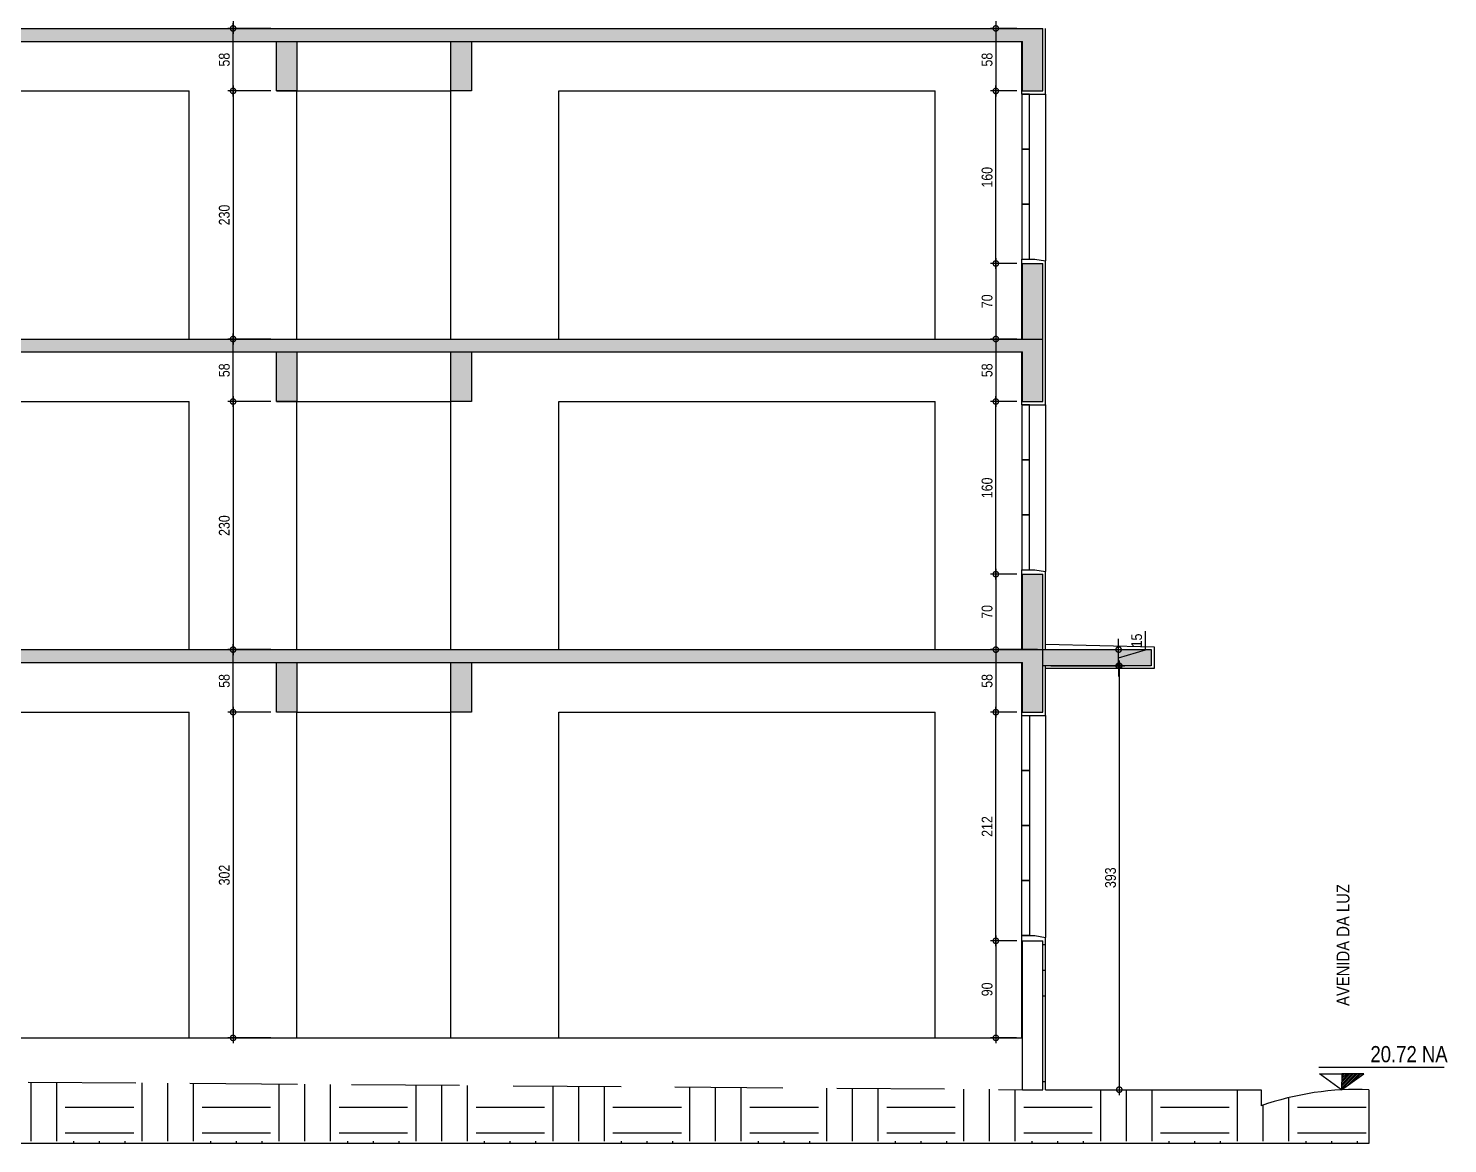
# Model space of a CAD drawing. Header units: metres. Extents: x -9138 to -7768, y 20 to 184.
# Drawn here: x -8901.77 to -8888.61, y 20.22 to 30.56 of the extents above; entities that cross this region are included whole.
import ezdxf
from ezdxf.enums import TextEntityAlignment as Align

# ---------------------------------------------------------------- set-up
doc = ezdxf.new("R2010")
doc.units = ezdxf.units.M
doc.linetypes.add('CTE ELEV$0$DASHEDX2', pattern=[1.5, 1, -0.5])
for name, color, linetype in [('ARQ-DIM EMBASAM', 2, 'Continuous'), ('CTE ELEV$0$ARQ-ALV ACAB', 4, 'Continuous'), ('CTE ELEV$0$ARQ-AUX', 7, 'Continuous'), ('CTE ELEV$0$ARQ-AUX1', 1, 'Continuous'), ('CTE ELEV$0$ARQ-AUX2', 2, 'Continuous'), ('CTE ELEV$0$ARQ-DIM', 2, 'Continuous'), ('CTE ELEV$0$ARQ-PRJ', 7, 'CTE ELEV$0$DASHEDX2'), ('CTE ELEV$0$ARQ-SIM', 1, 'Continuous'), ('CTE ELEV$0$ARQ-TXT', 2, 'Continuous'), ('CTE ELEV$0$ES-CORTE', 2, 'Continuous')]:
    doc.layers.add(name, color=color, linetype=linetype)
doc.styles.add('CTE ELEV$0$Adesa', font='ARIALN.TTF')
doc.dimstyles.new('CTE ELEV$0$ADESA 1-0050', dxfattribs={"dimtxt": 0.1, "dimasz": 0.1, "dimexe": 0.05, "dimexo": 0.05, "dimgap": 0.03, "dimtad": 1, "dimdec": 1, "dimlfac": 100, "dimzin": 12, "dimtxsty": 'CTE ELEV$0$Adesa', "dimblk": 'CTE ELEV$0$_DotSmall', "dimcen": 1, "dimdle": 0.05, "dimclrd": 1, "dimclre": 1, "dimclrt": 256, "dimazin": 3, "dimtm": 1e-09, "dimtfac": 1, "dimtdec": 1, "dimtmove": 1, "dimatfit": 0, "dimldrblk": 'CTE ELEV$0$_DotSmall', "dimfxl": 0.8, "dimtvp": 2, "dimtolj": 1, "dimtzin": 0, "dimarcsym": 0})

# ---------------------------------------------------------------- blocks, each defined once
blk = doc.blocks.new('CTE ELEV$0$PL NEOREX 18')
at = {"layer": 'CTE ELEV$0$ARQ-AUX1'}
blk.add_lwpolyline([(0, 0), (0.51, 0), (0.51, -0.07), (0, -0.07)], close=True, dxfattribs=at)
blk = doc.blocks.new('CTE ELEV$0$CT BB 3 PAV')
h = blk.add_hatch(color=8)
h.dxf.hatch_style = 1
h.paths.add_polyline_path([(21.412, 2.88), (0, 2.88), (0, 0), (0.212, 0), (0.212, 2.76), (21.222, 2.76), (21.222, 2.3), (21.412, 2.3)])
h.paths.add_polyline_path([(3.713, 2.76), (3.509, 2.76), (3.509, 2.3), (3.713, 2.3)], flags=17)
h.paths.add_polyline_path([(7.306, 2.76), (7.091, 2.76), (7.091, 2.3), (7.306, 2.3)], flags=17)
h.paths.add_polyline_path([(9.192, 2.76), (9.002, 2.76), (9.002, 2.3), (9.192, 2.3)], flags=17)
h.paths.add_polyline_path([(14.492, 2.76), (14.302, 2.76), (14.302, 2.3), (14.492, 2.3)], flags=17)
h.paths.add_polyline_path([(16.111, 2.76), (15.921, 2.76), (15.921, 2.3), (16.111, 2.3)], flags=17)
h.paths.add_polyline_path([(21.412, 0.7), (21.222, 0.7), (21.222, 0), (21.412, 0)], flags=17)
at = {"layer": 'CTE ELEV$0$ARQ-ALV ACAB'}
for p, q in [((21.437, 2.27), (21.437, 2.88, 0)), ((21.217, 2.27, 0), (21.217, 2.76, 0)), ((21.217, 2.27), (21.437, 2.27)), ((21.217, 0.74, 0), (21.337, 0.74, 0)), ((21.217, 0), (21.217, 0.74, 0)), ((21.437, 0, 0), (21.437, 0.725, 0))]:
    blk.add_line(p, q, dxfattribs=at)
at = {"layer": 'CTE ELEV$0$ARQ-ALV ACAB', "elevation": 0}
blk.add_lwpolyline([(21.337, 0.74), (21.437, 0.725)], dxfattribs=at)
at = {"layer": 'CTE ELEV$0$ARQ-AUX1'}
for p, q in [((13.492, 0, 0), (13.492, 2.3, 0)), ((14.492, 0, 0), (14.492, 2.3, 0)), ((15.921, 0, 0), (15.921, 2.3, 0)), ((16.921, 0, 0), (16.921, 2.3, 0)), ((20.412, 0, 0), (20.412, 2.3, 0))]:
    blk.add_line(p, q, dxfattribs=at)
at = {"layer": 'CTE ELEV$0$ARQ-AUX1', "elevation": 0}
for points in [[(10.005, 2.3), (13.492, 2.3)], [(14.302, 2.3), (15.921, 2.3)], [(16.921, 2.3), (20.412, 2.3)], [(21.437, 2.27), (21.437, 0.725)]]:
    blk.add_lwpolyline(points, dxfattribs=at)
at = {"layer": 'CTE ELEV$0$ES-CORTE'}
for p, q in [((0, 2.88, 0), (21.412, 2.88, 0)), ((21.412, 2.3, 0), (21.412, 2.88, 0)), ((0.212, 2.76, 0), (21.222, 2.76, 0)), ((21.222, 2.3), (21.222, 2.76, 0)), ((21.222, 2.3), (21.412, 2.3)), ((21.222, 0, 0), (21.222, 0.7, 0)), ((21.222, 0.7, 0), (21.412, 0.7, 0)), ((21.412, 0), (21.412, 0.7, 0)), ((0, 0), (21.412, 0))]:
    blk.add_line(p, q, dxfattribs=at)
at = {"layer": 'CTE ELEV$0$ES-CORTE', "elevation": 0}
for points in [[(14.492, 2.76), (14.492, 2.3), (14.302, 2.3), (14.302, 2.76)], [(16.111, 2.76), (16.111, 2.3), (15.921, 2.3), (15.921, 2.76)]]:
    blk.add_lwpolyline(points, dxfattribs=at)
at = {"xscale": -1, "rotation": 270}
for p in [(21.287, 1.76, 0), (21.287, 1.25, 0), (21.287, 0.74, 0)]:
    blk.add_blockref('CTE ELEV$0$PL NEOREX 18', p, dxfattribs=at)
blk = doc.blocks.new('CTE ELEV$0$CT BB  1 ANDAR')
h = blk.add_hatch(color=8)
h.dxf.hatch_style = 1
h.paths.add_polyline_path([(22.418, 3.6), (21.412, 3.6), (21.412, 3.45), (22.418, 3.45)])
h.paths.add_polyline_path([(0.212, 3.48), (21.222, 3.48), (21.222, 3.02), (21.412, 3.02), (21.412, 3.6), (0, 3.6), (0, -0.32), (0.212, -0.32)])
h.paths.add_polyline_path([(3.713, 3.48), (3.509, 3.48), (3.509, 3.02), (3.713, 3.02)], flags=17)
h.paths.add_polyline_path([(7.306, 3.48), (7.091, 3.48), (7.091, 3.02), (7.306, 3.02)], flags=17)
h.paths.add_polyline_path([(9.192, 3.48), (9.002, 3.48), (9.002, 3.02), (9.192, 3.02)], flags=17)
h.paths.add_polyline_path([(14.492, 3.48), (14.302, 3.48), (14.302, 3.02), (14.492, 3.02)], flags=17)
h.paths.add_polyline_path([(16.111, 3.48), (15.921, 3.48), (15.921, 3.02), (16.111, 3.02)], flags=17)
at = {"layer": 'CTE ELEV$0$ARQ-ALV ACAB'}
for p, q in [((21.217, 2.99, 0), (21.217, 3.48, 0)), ((21.437, 2.99), (21.437, 3.45, 0)), ((21.217, 2.99), (21.437, 2.99)), ((21.217, 0), (21.217, 0.95)), ((21.337, 0.95, 0), (21.437, 0.93, 0)), ((21.437, -0.48, 0), (21.437, 0.93, 0))]:
    blk.add_line(p, q, dxfattribs=at)
at = {"layer": 'CTE ELEV$0$ARQ-ALV ACAB', "elevation": 0}
blk.add_lwpolyline([(21.437, 3.65), (22.443, 3.625), (22.443, 3.425), (21.437, 3.425)], dxfattribs=at)
at = {"layer": 'CTE ELEV$0$ARQ-ALV ACAB'}
blk.add_lwpolyline([(21.217, 0.95), (21.337, 0.95)], dxfattribs=at)
at = {"layer": 'CTE ELEV$0$ARQ-AUX1'}
for p, q in [((13.492, 0), (13.492, 3.02, 0)), ((14.492, 0), (14.492, 3.02, 0)), ((15.921, 0, 0), (15.921, 3.02, 0)), ((16.921, 0, 0), (16.921, 3.02, 0)), ((20.412, 0), (20.412, 3.02, 0))]:
    blk.add_line(p, q, dxfattribs=at)
at = {"layer": 'CTE ELEV$0$ARQ-AUX1', "elevation": 0}
for points in [[(10.005, 3.02), (13.492, 3.02)], [(14.492, 3.02), (15.921, 3.02)], [(16.921, 3.02), (20.412, 3.02)], [(21.437, 2.99), (21.437, 0.93)]]:
    blk.add_lwpolyline(points, dxfattribs=at)
at = {"layer": 'CTE ELEV$0$ARQ-AUX2', "elevation": 0}
blk.add_lwpolyline([(21.398, 3.6), (22.418, 3.6), (22.418, 3.45), (21.412, 3.45)], dxfattribs=at)
at = {"layer": 'CTE ELEV$0$ES-CORTE'}
for p, q in [((0, 3.6, 0), (21.412, 3.6, 0)), ((21.412, 3.02), (21.412, 3.6, 0)), ((0.212, 3.48, 0), (21.222, 3.48, 0)), ((21.222, 3.02, 0), (21.222, 3.48, 0)), ((21.222, 3.02, 0), (21.412, 3.02, 0)), ((21.222, -0.48, 0), (21.222, 0.9, 0)), ((21.222, 0.9, 0), (21.412, 0.9, 0)), ((21.412, -0.48), (21.412, 0.9)), ((0.212, 0), (21.222, 0))]:
    blk.add_line(p, q, dxfattribs=at)
at = {"layer": 'CTE ELEV$0$ES-CORTE', "elevation": 0}
for points in [[(14.492, 3.48), (14.492, 3.02), (14.302, 3.02), (14.302, 3.48)], [(16.111, 3.48), (16.111, 3.02), (15.921, 3.02), (15.921, 3.48)], [(21.222, -0.48), (21.412, -0.48)]]:
    blk.add_lwpolyline(points, dxfattribs=at)
at = {"rotation": 90}
for p in [(21.217, 2.48), (21.217, 1.97), (21.217, 1.46), (21.217, 0.95)]:
    blk.add_blockref('CTE ELEV$0$PL NEOREX 18', p, dxfattribs=at)
blk = doc.blocks.new('*U284')
h = blk.add_hatch()
h.set_pattern_fill('ANSI31', color=1, scale=0.00375, style=0)
h.set_pattern_definition([(45, (18.99673, 94.672672), (-0.0084189901, 0.0084189901), [])])
h.paths.add_polyline_path([(0.206, 0.146), (0.001, 0.146), (0, 0)])
at = {"color": 1}
blk.add_line((-0.213, 0.21), (0.95, 0.21), dxfattribs=at)
for points in [[(-0.205, 0.146), (0.001, 0.146), (0, 0), (-0.205, 0.146)], [(0.207, 0.146), (0.001, 0.146), (0, 0), (0.207, 0.146)]]:
    blk.add_lwpolyline(points, close=True, dxfattribs=at)
at = {"color": 1, "style": 'CTE ELEV$0$Adesa'}
blk.add_attdef('PAVIMENTO_001', (-0.02, 0.506), '', height=0.15, dxfattribs=at)
at = {"color": 3, "style": 'CTE ELEV$0$Adesa'}
blk.add_attdef('NA', text='', height=0.15, dxfattribs=at).set_placement((0.267, 0.21), align=Align.BOTTOM_LEFT)
blk.add_attdef('NO', text='', height=0.15, dxfattribs=at).set_placement((0.267, 0.188), align=Align.TOP_LEFT)
blk = doc.blocks.new('CTE ELEV$0$_DotSmall')
at = {"color": 0, "linetype": 'ByBlock', "const_width": 0.5}
blk.add_lwpolyline([(-0.0625, 0, 1), (0.0625, 0, 1)], format="xyb", close=True, dxfattribs=at)
blk = doc.blocks.new('*D318')
at = {"layer": 'CTE ELEV$0$ES-CORTE', "color": 1, "lineweight": -2, "transparency": 16777216}
for p, q in [((-8899.873, 24.27), (-8899.873, 21.15)), ((-8899.522, 24.22), (-8899.923, 24.22)), ((-8899.522, 21.2), (-8899.923, 21.2))]:
    blk.add_line(p, q, dxfattribs=at)
at = {"layer": 'Defpoints', "color": 0, "transparency": 16777216}
for p in [(-8899.472, 24.22), (-8899.873, 21.2), (-8899.472, 21.2, 0)]:
    blk.add_point(p, dxfattribs=at)
at = {"layer": 'CTE ELEV$0$ES-CORTE', "color": 1, "lineweight": -2, "transparency": 16777216, "xscale": 0.1, "yscale": 0.1, "zscale": 0.1}
for p, rotation in [((-8899.873, 24.22), 90), ((-8899.873, 21.2), 270)]:
    blk.add_blockref('CTE ELEV$0$_DotSmall', p, dxfattribs=dict(at, rotation=rotation))
at = {"layer": 'CTE ELEV$0$ES-CORTE', "transparency": 16777216, "insert": (-8899.954, 22.71), "char_height": 0.1, "attachment_point": 5, "rotation": 90, "style": 'CTE ELEV$0$Adesa'}
blk.add_mtext('\\A1;302', dxfattribs=at)
blk = doc.blocks.new('*D319')
at = {"layer": 'CTE ELEV$0$ES-CORTE', "color": 1, "lineweight": -2, "transparency": 16777216}
for p, q in [((-8899.522, 24.8), (-8899.923, 24.8)), ((-8899.873, 24.17), (-8899.873, 24.85)), ((-8899.522, 24.22), (-8899.923, 24.22))]:
    blk.add_line(p, q, dxfattribs=at)
at = {"layer": 'Defpoints', "color": 0, "transparency": 16777216}
for p in [(-8899.873, 24.8), (-8899.472, 24.8), (-8899.472, 24.22)]:
    blk.add_point(p, dxfattribs=at)
at = {"layer": 'CTE ELEV$0$ES-CORTE', "color": 1, "lineweight": -2, "transparency": 16777216, "xscale": 0.1, "yscale": 0.1, "zscale": 0.1}
for p, rotation in [((-8899.873, 24.8), 90), ((-8899.873, 24.22), 270)]:
    blk.add_blockref('CTE ELEV$0$_DotSmall', p, dxfattribs=dict(at, rotation=rotation))
at = {"layer": 'CTE ELEV$0$ES-CORTE', "transparency": 16777216, "insert": (-8899.954, 24.51), "char_height": 0.1, "attachment_point": 5, "rotation": 90, "style": 'CTE ELEV$0$Adesa'}
blk.add_mtext('\\A1;58', dxfattribs=at)
blk = doc.blocks.new('*D320')
at = {"layer": 'CTE ELEV$0$ES-CORTE', "color": 1, "lineweight": -2, "transparency": 16777216}
for p, q in [((-8899.873, 27.15), (-8899.873, 24.75)), ((-8899.522, 27.1), (-8899.923, 27.1)), ((-8899.522, 24.8), (-8899.923, 24.8))]:
    blk.add_line(p, q, dxfattribs=at)
at = {"layer": 'Defpoints', "color": 0, "transparency": 16777216}
for p in [(-8899.472, 27.1), (-8899.873, 24.8), (-8899.472, 24.8, 0)]:
    blk.add_point(p, dxfattribs=at)
at = {"layer": 'CTE ELEV$0$ES-CORTE', "color": 1, "lineweight": -2, "transparency": 16777216, "xscale": 0.1, "yscale": 0.1, "zscale": 0.1}
for p, rotation in [((-8899.873, 27.1), 90), ((-8899.873, 24.8), 270)]:
    blk.add_blockref('CTE ELEV$0$_DotSmall', p, dxfattribs=dict(at, rotation=rotation))
at = {"layer": 'CTE ELEV$0$ES-CORTE', "transparency": 16777216, "insert": (-8899.954, 25.95), "char_height": 0.1, "attachment_point": 5, "rotation": 90, "style": 'CTE ELEV$0$Adesa'}
blk.add_mtext('\\A1;230', dxfattribs=at)
blk = doc.blocks.new('*D321')
at = {"layer": 'CTE ELEV$0$ES-CORTE', "color": 1, "lineweight": -2, "transparency": 16777216}
for p, q in [((-8899.522, 27.68), (-8899.923, 27.68)), ((-8899.873, 27.05), (-8899.873, 27.73)), ((-8899.522, 27.1), (-8899.923, 27.1))]:
    blk.add_line(p, q, dxfattribs=at)
at = {"layer": 'Defpoints', "color": 0, "transparency": 16777216}
for p in [(-8899.873, 27.68), (-8899.472, 27.68), (-8899.472, 27.1)]:
    blk.add_point(p, dxfattribs=at)
at = {"layer": 'CTE ELEV$0$ES-CORTE', "color": 1, "lineweight": -2, "transparency": 16777216, "xscale": 0.1, "yscale": 0.1, "zscale": 0.1}
for p, rotation in [((-8899.873, 27.68), 90), ((-8899.873, 27.1), 270)]:
    blk.add_blockref('CTE ELEV$0$_DotSmall', p, dxfattribs=dict(at, rotation=rotation))
at = {"layer": 'CTE ELEV$0$ES-CORTE', "transparency": 16777216, "insert": (-8899.954, 27.39), "char_height": 0.1, "attachment_point": 5, "rotation": 90, "style": 'CTE ELEV$0$Adesa'}
blk.add_mtext('\\A1;58', dxfattribs=at)
blk = doc.blocks.new('*D322')
at = {"layer": 'CTE ELEV$0$ES-CORTE', "color": 1, "lineweight": -2, "transparency": 16777216}
for p, q in [((-8899.873, 30.03), (-8899.873, 27.63)), ((-8899.522, 29.98), (-8899.923, 29.98)), ((-8899.522, 27.68), (-8899.923, 27.68))]:
    blk.add_line(p, q, dxfattribs=at)
at = {"layer": 'Defpoints', "color": 0, "transparency": 16777216}
for p in [(-8899.472, 29.98), (-8899.873, 27.68), (-8899.472, 27.68)]:
    blk.add_point(p, dxfattribs=at)
at = {"layer": 'CTE ELEV$0$ES-CORTE', "color": 1, "lineweight": -2, "transparency": 16777216, "xscale": 0.1, "yscale": 0.1, "zscale": 0.1}
for p, rotation in [((-8899.873, 29.98), 90), ((-8899.873, 27.68), 270)]:
    blk.add_blockref('CTE ELEV$0$_DotSmall', p, dxfattribs=dict(at, rotation=rotation))
at = {"layer": 'CTE ELEV$0$ES-CORTE', "transparency": 16777216, "insert": (-8899.954, 28.83), "char_height": 0.1, "attachment_point": 5, "rotation": 90, "style": 'CTE ELEV$0$Adesa'}
blk.add_mtext('\\A1;230', dxfattribs=at)
blk = doc.blocks.new('*D323')
at = {"layer": 'CTE ELEV$0$ES-CORTE', "color": 1, "lineweight": -2, "transparency": 16777216}
for p, q in [((-8899.522, 30.56), (-8899.923, 30.56)), ((-8899.873, 29.93), (-8899.873, 30.61)), ((-8899.522, 29.98), (-8899.923, 29.98))]:
    blk.add_line(p, q, dxfattribs=at)
at = {"layer": 'Defpoints', "color": 0, "transparency": 16777216}
for p in [(-8899.873, 30.56), (-8899.472, 30.56), (-8899.472, 29.98)]:
    blk.add_point(p, dxfattribs=at)
at = {"layer": 'CTE ELEV$0$ES-CORTE', "color": 1, "lineweight": -2, "transparency": 16777216, "xscale": 0.1, "yscale": 0.1, "zscale": 0.1}
for p, rotation in [((-8899.873, 30.56), 90), ((-8899.873, 29.98), 270)]:
    blk.add_blockref('CTE ELEV$0$_DotSmall', p, dxfattribs=dict(at, rotation=rotation))
at = {"layer": 'CTE ELEV$0$ES-CORTE', "transparency": 16777216, "insert": (-8899.954, 30.27), "char_height": 0.1, "attachment_point": 5, "rotation": 90, "style": 'CTE ELEV$0$Adesa'}
blk.add_mtext('\\A1;58', dxfattribs=at)
blk = doc.blocks.new('*D324')
at = {"layer": 'CTE ELEV$0$ES-CORTE', "color": 1, "lineweight": -2, "transparency": 16777216}
for p, q in [((-8899.522, 33.76), (-8899.923, 33.76)), ((-8899.873, 33.81), (-8899.873, 30.51)), ((-8899.522, 30.56), (-8899.923, 30.56))]:
    blk.add_line(p, q, dxfattribs=at)
at = {"layer": 'Defpoints', "color": 0, "transparency": 16777216}
for p in [(-8899.472, 33.76), (-8899.873, 30.56), (-8899.472, 30.56, 0)]:
    blk.add_point(p, dxfattribs=at)
at = {"layer": 'CTE ELEV$0$ES-CORTE', "color": 1, "lineweight": -2, "transparency": 16777216, "xscale": 0.1, "yscale": 0.1, "zscale": 0.1}
for p, rotation in [((-8899.873, 33.76), 90), ((-8899.873, 30.56), 270)]:
    blk.add_blockref('CTE ELEV$0$_DotSmall', p, dxfattribs=dict(at, rotation=rotation))
at = {"layer": 'CTE ELEV$0$ES-CORTE', "transparency": 16777216, "insert": (-8899.954, 32.16), "char_height": 0.1, "attachment_point": 5, "rotation": 90, "style": 'CTE ELEV$0$Adesa'}
blk.add_mtext('\\A1;320', dxfattribs=at)
blk = doc.blocks.new('*D352')
at = {"layer": 'CTE ELEV$0$ARQ-DIM', "color": 1, "lineweight": -2, "transparency": 16777216}
for p, q in [((-8892.798, 22.15), (-8892.798, 21.15)), ((-8892.602, 22.1), (-8892.848, 22.1)), ((-8892.607, 21.2), (-8892.848, 21.2))]:
    blk.add_line(p, q, dxfattribs=at)
at = {"layer": 'Defpoints', "color": 0, "transparency": 16777216}
for p in [(-8892.552, 22.1), (-8892.798, 21.2), (-8892.557, 21.2, 0)]:
    blk.add_point(p, dxfattribs=at)
at = {"layer": 'CTE ELEV$0$ARQ-DIM', "color": 1, "lineweight": -2, "transparency": 16777216, "xscale": 0.1, "yscale": 0.1, "zscale": 0.1}
for p, rotation in [((-8892.798, 22.1), 90), ((-8892.798, 21.2), 270)]:
    blk.add_blockref('CTE ELEV$0$_DotSmall', p, dxfattribs=dict(at, rotation=rotation))
at = {"layer": 'CTE ELEV$0$ARQ-DIM', "transparency": 16777216, "insert": (-8892.879, 21.65), "char_height": 0.1, "attachment_point": 5, "rotation": 90, "style": 'CTE ELEV$0$Adesa'}
blk.add_mtext('\\A1;90', dxfattribs=at)
blk = doc.blocks.new('*D353')
at = {"layer": 'CTE ELEV$0$ARQ-DIM', "color": 1, "lineweight": -2, "transparency": 16777216}
for p, q in [((-8892.798, 22.05), (-8892.798, 24.27)), ((-8892.602, 24.22), (-8892.848, 24.22)), ((-8892.602, 22.1), (-8892.848, 22.1))]:
    blk.add_line(p, q, dxfattribs=at)
at = {"layer": 'Defpoints', "color": 0, "transparency": 16777216}
for p in [(-8892.798, 24.22), (-8892.552, 24.22), (-8892.552, 22.1)]:
    blk.add_point(p, dxfattribs=at)
at = {"layer": 'CTE ELEV$0$ARQ-DIM', "color": 1, "lineweight": -2, "transparency": 16777216, "xscale": 0.1, "yscale": 0.1, "zscale": 0.1}
for p, rotation in [((-8892.798, 24.22), 90), ((-8892.798, 22.1), 270)]:
    blk.add_blockref('CTE ELEV$0$_DotSmall', p, dxfattribs=dict(at, rotation=rotation))
at = {"layer": 'CTE ELEV$0$ARQ-DIM', "transparency": 16777216, "insert": (-8892.879, 23.16), "char_height": 0.1, "attachment_point": 5, "rotation": 90, "style": 'CTE ELEV$0$Adesa'}
blk.add_mtext('\\A1;212', dxfattribs=at)
blk = doc.blocks.new('*D354')
at = {"layer": 'CTE ELEV$0$ARQ-DIM', "color": 1, "lineweight": -2, "transparency": 16777216}
for p, q in [((-8892.412, 24.8), (-8892.848, 24.8)), ((-8892.798, 24.85), (-8892.798, 24.17)), ((-8892.602, 24.22), (-8892.848, 24.22))]:
    blk.add_line(p, q, dxfattribs=at)
at = {"layer": 'Defpoints', "color": 0, "transparency": 16777216}
for p in [(-8892.362, 24.8), (-8892.798, 24.22), (-8892.552, 24.22)]:
    blk.add_point(p, dxfattribs=at)
at = {"layer": 'CTE ELEV$0$ARQ-DIM', "color": 1, "lineweight": -2, "transparency": 16777216, "xscale": 0.1, "yscale": 0.1, "zscale": 0.1}
for p, rotation in [((-8892.798, 24.8), 90), ((-8892.798, 24.22), 270)]:
    blk.add_blockref('CTE ELEV$0$_DotSmall', p, dxfattribs=dict(at, rotation=rotation))
at = {"layer": 'CTE ELEV$0$ARQ-DIM', "transparency": 16777216, "insert": (-8892.879, 24.51), "char_height": 0.1, "attachment_point": 5, "rotation": 90, "style": 'CTE ELEV$0$Adesa'}
blk.add_mtext('\\A1;58', dxfattribs=at)
blk = doc.blocks.new('*D355')
at = {"layer": 'CTE ELEV$0$ARQ-DIM', "color": 1, "lineweight": -2, "transparency": 16777216}
for p, q in [((-8892.798, 25.55), (-8892.798, 24.75)), ((-8892.602, 25.5), (-8892.848, 25.5)), ((-8892.602, 24.8), (-8892.848, 24.8))]:
    blk.add_line(p, q, dxfattribs=at)
at = {"layer": 'Defpoints', "color": 0, "transparency": 16777216}
for p in [(-8892.552, 25.5), (-8892.798, 24.8), (-8892.552, 24.8)]:
    blk.add_point(p, dxfattribs=at)
at = {"layer": 'CTE ELEV$0$ARQ-DIM', "color": 1, "lineweight": -2, "transparency": 16777216, "xscale": 0.1, "yscale": 0.1, "zscale": 0.1}
for p, rotation in [((-8892.798, 25.5), 90), ((-8892.798, 24.8), 270)]:
    blk.add_blockref('CTE ELEV$0$_DotSmall', p, dxfattribs=dict(at, rotation=rotation))
at = {"layer": 'CTE ELEV$0$ARQ-DIM', "transparency": 16777216, "insert": (-8892.879, 25.15), "char_height": 0.1, "attachment_point": 5, "rotation": 90, "style": 'CTE ELEV$0$Adesa'}
blk.add_mtext('\\A1;70', dxfattribs=at)
blk = doc.blocks.new('*D356')
at = {"layer": 'CTE ELEV$0$ARQ-DIM', "color": 1, "lineweight": -2, "transparency": 16777216}
for p, q in [((-8892.798, 25.45), (-8892.798, 27.15)), ((-8892.602, 27.1), (-8892.848, 27.1)), ((-8892.602, 25.5), (-8892.848, 25.5))]:
    blk.add_line(p, q, dxfattribs=at)
at = {"layer": 'Defpoints', "color": 0, "transparency": 16777216}
for p in [(-8892.798, 27.1), (-8892.552, 27.1, 0), (-8892.552, 25.5)]:
    blk.add_point(p, dxfattribs=at)
at = {"layer": 'CTE ELEV$0$ARQ-DIM', "color": 1, "lineweight": -2, "transparency": 16777216, "xscale": 0.1, "yscale": 0.1, "zscale": 0.1}
for p, rotation in [((-8892.798, 27.1), 90), ((-8892.798, 25.5), 270)]:
    blk.add_blockref('CTE ELEV$0$_DotSmall', p, dxfattribs=dict(at, rotation=rotation))
at = {"layer": 'CTE ELEV$0$ARQ-DIM', "transparency": 16777216, "insert": (-8892.879, 26.3), "char_height": 0.1, "attachment_point": 5, "rotation": 90, "style": 'CTE ELEV$0$Adesa'}
blk.add_mtext('\\A1;160', dxfattribs=at)
blk = doc.blocks.new('*D357')
at = {"layer": 'CTE ELEV$0$ARQ-DIM', "color": 1, "lineweight": -2, "transparency": 16777216}
for p, q in [((-8892.602, 27.68), (-8892.848, 27.68)), ((-8892.798, 27.73), (-8892.798, 27.05)), ((-8892.602, 27.1), (-8892.848, 27.1))]:
    blk.add_line(p, q, dxfattribs=at)
at = {"layer": 'Defpoints', "color": 0, "transparency": 16777216}
for p in [(-8892.552, 27.68, 0), (-8892.798, 27.1), (-8892.552, 27.1, 0)]:
    blk.add_point(p, dxfattribs=at)
at = {"layer": 'CTE ELEV$0$ARQ-DIM', "color": 1, "lineweight": -2, "transparency": 16777216, "xscale": 0.1, "yscale": 0.1, "zscale": 0.1}
for p, rotation in [((-8892.798, 27.68), 90), ((-8892.798, 27.1), 270)]:
    blk.add_blockref('CTE ELEV$0$_DotSmall', p, dxfattribs=dict(at, rotation=rotation))
at = {"layer": 'CTE ELEV$0$ARQ-DIM', "transparency": 16777216, "insert": (-8892.879, 27.39), "char_height": 0.1, "attachment_point": 5, "rotation": 90, "style": 'CTE ELEV$0$Adesa'}
blk.add_mtext('\\A1;58', dxfattribs=at)
blk = doc.blocks.new('*D358')
at = {"layer": 'CTE ELEV$0$ARQ-DIM', "color": 1, "lineweight": -2, "transparency": 16777216}
for p, q in [((-8892.602, 28.38), (-8892.848, 28.38)), ((-8892.798, 28.43), (-8892.798, 27.63)), ((-8892.602, 27.68), (-8892.848, 27.68))]:
    blk.add_line(p, q, dxfattribs=at)
at = {"layer": 'Defpoints', "color": 0, "transparency": 16777216}
for p in [(-8892.552, 28.38), (-8892.798, 27.68), (-8892.552, 27.68)]:
    blk.add_point(p, dxfattribs=at)
at = {"layer": 'CTE ELEV$0$ARQ-DIM', "color": 1, "lineweight": -2, "transparency": 16777216, "xscale": 0.1, "yscale": 0.1, "zscale": 0.1}
for p, rotation in [((-8892.798, 28.38), 90), ((-8892.798, 27.68), 270)]:
    blk.add_blockref('CTE ELEV$0$_DotSmall', p, dxfattribs=dict(at, rotation=rotation))
at = {"layer": 'CTE ELEV$0$ARQ-DIM', "transparency": 16777216, "insert": (-8892.879, 28.03), "char_height": 0.1, "attachment_point": 5, "rotation": 90, "style": 'CTE ELEV$0$Adesa'}
blk.add_mtext('\\A1;70', dxfattribs=at)
blk = doc.blocks.new('*D359')
at = {"layer": 'CTE ELEV$0$ARQ-DIM', "color": 1, "lineweight": -2, "transparency": 16777216}
for p, q in [((-8892.798, 28.33), (-8892.798, 30.03)), ((-8892.602, 29.98), (-8892.848, 29.98)), ((-8892.602, 28.38), (-8892.848, 28.38))]:
    blk.add_line(p, q, dxfattribs=at)
at = {"layer": 'Defpoints', "color": 0, "transparency": 16777216}
for p in [(-8892.798, 29.98), (-8892.552, 29.98, 0), (-8892.552, 28.38)]:
    blk.add_point(p, dxfattribs=at)
at = {"layer": 'CTE ELEV$0$ARQ-DIM', "color": 1, "lineweight": -2, "transparency": 16777216, "xscale": 0.1, "yscale": 0.1, "zscale": 0.1}
for p, rotation in [((-8892.798, 29.98), 90), ((-8892.798, 28.38), 270)]:
    blk.add_blockref('CTE ELEV$0$_DotSmall', p, dxfattribs=dict(at, rotation=rotation))
at = {"layer": 'CTE ELEV$0$ARQ-DIM', "transparency": 16777216, "insert": (-8892.879, 29.18), "char_height": 0.1, "attachment_point": 5, "rotation": 90, "style": 'CTE ELEV$0$Adesa'}
blk.add_mtext('\\A1;160', dxfattribs=at)
blk = doc.blocks.new('*D360')
at = {"layer": 'CTE ELEV$0$ARQ-DIM', "color": 1, "lineweight": -2, "transparency": 16777216}
for p, q in [((-8892.602, 30.56), (-8892.848, 30.56)), ((-8892.798, 30.61), (-8892.798, 29.93)), ((-8892.602, 29.98), (-8892.848, 29.98))]:
    blk.add_line(p, q, dxfattribs=at)
at = {"layer": 'Defpoints', "color": 0, "transparency": 16777216}
for p in [(-8892.552, 30.56, 0), (-8892.798, 29.98), (-8892.552, 29.98, 0)]:
    blk.add_point(p, dxfattribs=at)
at = {"layer": 'CTE ELEV$0$ARQ-DIM', "color": 1, "lineweight": -2, "transparency": 16777216, "xscale": 0.1, "yscale": 0.1, "zscale": 0.1}
for p, rotation in [((-8892.798, 30.56), 90), ((-8892.798, 29.98), 270)]:
    blk.add_blockref('CTE ELEV$0$_DotSmall', p, dxfattribs=dict(at, rotation=rotation))
at = {"layer": 'CTE ELEV$0$ARQ-DIM', "transparency": 16777216, "insert": (-8892.879, 30.27), "char_height": 0.1, "attachment_point": 5, "rotation": 90, "style": 'CTE ELEV$0$Adesa'}
blk.add_mtext('\\A1;58', dxfattribs=at)
blk = doc.blocks.new('*D361')
at = {"layer": 'CTE ELEV$0$ARQ-DIM', "color": 1, "lineweight": -2, "transparency": 16777216}
for p, q in [((-8892.602, 31.41), (-8892.848, 31.41)), ((-8892.798, 31.46), (-8892.798, 30.51)), ((-8892.602, 30.56), (-8892.848, 30.56))]:
    blk.add_line(p, q, dxfattribs=at)
at = {"layer": 'Defpoints', "color": 0, "transparency": 16777216}
for p in [(-8892.552, 31.41, 0), (-8892.798, 30.56), (-8892.552, 30.56)]:
    blk.add_point(p, dxfattribs=at)
at = {"layer": 'CTE ELEV$0$ARQ-DIM', "color": 1, "lineweight": -2, "transparency": 16777216, "xscale": 0.1, "yscale": 0.1, "zscale": 0.1}
for p, rotation in [((-8892.798, 31.41), 90), ((-8892.798, 30.56), 270)]:
    blk.add_blockref('CTE ELEV$0$_DotSmall', p, dxfattribs=dict(at, rotation=rotation))
at = {"layer": 'CTE ELEV$0$ARQ-DIM', "transparency": 16777216, "insert": (-8892.879, 30.985), "char_height": 0.1, "attachment_point": 5, "rotation": 90, "style": 'CTE ELEV$0$Adesa'}
blk.add_mtext('\\A1;85', dxfattribs=at)
blk = doc.blocks.new('*D673')
at = {"layer": 'CTE ELEV$0$ARQ-DIM', "color": 1, "lineweight": -2, "transparency": 16777216}
for p, q in [((-8891.809, 24.65), (-8891.603, 24.65)), ((-8891.653, 24.7), (-8891.653, 20.67)), ((-8891.809, 20.72), (-8891.603, 20.72))]:
    blk.add_line(p, q, dxfattribs=at)
at = {"layer": 'Defpoints', "color": 0, "transparency": 16777216}
for p in [(-8891.859, 24.65), (-8891.859, 20.72), (-8891.653, 20.72)]:
    blk.add_point(p, dxfattribs=at)
at = {"layer": 'CTE ELEV$0$ARQ-DIM', "color": 1, "lineweight": -2, "transparency": 16777216, "xscale": 0.1, "yscale": 0.1, "zscale": 0.1}
for p, rotation in [((-8891.653, 24.65), 90), ((-8891.653, 20.72), 270)]:
    blk.add_blockref('CTE ELEV$0$_DotSmall', p, dxfattribs=dict(at, rotation=rotation))
at = {"layer": 'CTE ELEV$0$ARQ-DIM', "transparency": 16777216, "insert": (-8891.734, 22.685), "char_height": 0.1, "attachment_point": 5, "rotation": 90, "style": 'CTE ELEV$0$Adesa'}
blk.add_mtext('\\A1;393', dxfattribs=at)
blk = doc.blocks.new('*D674')
at = {"layer": 'CTE ELEV$0$ARQ-DIM', "color": 1, "lineweight": -2, "transparency": 16777216}
for p, q in [((-8891.659, 24.8), (-8891.659, 24.9)), ((-8891.411, 24.799), (-8891.411, 24.97)), ((-8892.287, 24.8), (-8891.609, 24.8)), ((-8891.659, 24.65), (-8891.659, 24.8)), ((-8891.659, 24.65), (-8891.659, 24.8)), ((-8891.659, 24.725), (-8891.411, 24.799)), ((-8892.287, 24.65), (-8891.609, 24.65)), ((-8891.659, 24.65), (-8891.659, 24.55))]:
    blk.add_line(p, q, dxfattribs=at)
at = {"layer": 'Defpoints', "color": 0, "transparency": 16777216}
for p in [(-8892.337, 24.8, 0), (-8891.659, 24.8), (-8892.337, 24.65, 0)]:
    blk.add_point(p, dxfattribs=at)
at = {"layer": 'CTE ELEV$0$ARQ-DIM', "color": 1, "lineweight": -2, "transparency": 16777216, "xscale": 0.1, "yscale": 0.1, "zscale": 0.1}
for p, rotation in [((-8891.659, 24.8), 270), ((-8891.659, 24.65), 90)]:
    blk.add_blockref('CTE ELEV$0$_DotSmall', p, dxfattribs=dict(at, rotation=rotation))
at = {"layer": 'CTE ELEV$0$ARQ-DIM', "transparency": 16777216, "insert": (-8891.492, 24.885), "char_height": 0.1, "attachment_point": 5, "rotation": 90, "style": 'CTE ELEV$0$Adesa'}
blk.add_mtext('\\A1;15', dxfattribs=at)
blk = doc.blocks.new('CTE ELEV')
at = {"layer": 'CTE ELEV$0$ARQ-AUX'}
h = blk.add_hatch(dxfattribs=at)
h.set_pattern_fill('EARTH', color=8, scale=0.1)
h.paths.add_polyline_path([(-8890.3371, 20.72), (-8892.3371, 20.72), (-8892.3371, 22.155), (-8892.3622, 22.155), (-8892.3622, 20.72), (-8892.5521, 20.72), (-8892.5521, 20.7214), (-8913.7737, 20.88), (-8915.2737, 20.88), (-8915.2737, 20.22), (-8889.3371, 20.22), (-8889.3371, 20.72, 0.0947106), (-8890.3371, 20.57)])
for points in [[(-8889.3371, 20.72), (-8889.3371, 20.22), (-8915.2737, 20.22)], [(-8892.3371, 20.72), (-8890.8371, 20.72)]]:
    blk.add_lwpolyline(points, dxfattribs=at)
at = {"layer": 'CTE ELEV$0$ARQ-AUX2'}
for points in [[(-8892.3371, 20.72), (-8890.3371, 20.72)], [(-8890.3371, 20.72), (-8890.3371, 20.57)]]:
    blk.add_lwpolyline(points, dxfattribs=at)
blk.add_arc((-8889.4447, 18.0291), 2.6931, 87.71, 109.35153, dxfattribs=at)
at = {"layer": 'CTE ELEV$0$ARQ-PRJ'}
blk.add_lwpolyline([(-8913.7737, 20.88), (-8892.3622, 20.72)], dxfattribs=at)
at = {"layer": 'CTE ELEV$0$ARQ-SIM', "color": 1}
ref = blk.add_blockref('*U284', (-8889.5903, 20.72), dxfattribs=at)
ref.add_attrib('NA', '20.72 NA', dxfattribs={"layer": '0', "color": 3, "height": 0.15, "style": 'CTE ELEV$0$Adesa'}).set_placement((-8889.3235, 20.9296), align=Align.BOTTOM_LEFT)
at = {"layer": 'CTE ELEV$0$ES-CORTE'}
for name, p in [('CTE ELEV$0$CT BB 3 PAV', (-8913.7737, 27.68, 0)), ('CTE ELEV$0$CT BB 3 PAV', (-8913.7737, 24.8, 0)), ('CTE ELEV$0$CT BB  1 ANDAR', (-8913.7737, 21.2, 0))]:
    blk.add_blockref(name, p, dxfattribs=at)
at = {"layer": 'CTE ELEV$0$ARQ-TXT', "style": 'CTE ELEV$0$Adesa'}
blk.add_text('AVENIDA DA LUZ', height=0.12, rotation=90, dxfattribs=at).set_placement((-8889.5178, 22.0613, -0.0353), align=Align.CENTER)
at = {"layer": 'CTE ELEV$0$ARQ-DIM'}
for base, p1, p2, picture, middle in [((-8892.7983, 30.56), (-8892.5521, 31.41, 0), (-8892.5521, 30.56), '*D361', (-8892.8794, 30.985)), ((-8892.7983, 29.98), (-8892.5521, 30.56, 0), (-8892.5521, 29.98, 0), '*D360', (-8892.8794, 30.27)), ((-8892.7983, 29.98), (-8892.5521, 28.38), (-8892.5521, 29.98, 0), '*D359', (-8892.8794, 29.18)), ((-8892.7983, 27.68), (-8892.5521, 28.38), (-8892.5521, 27.68), '*D358', (-8892.8794, 28.03)), ((-8892.7983, 27.1), (-8892.5521, 27.68, 0), (-8892.5521, 27.1, 0), '*D357', (-8892.8794, 27.39)), ((-8892.7983, 27.1), (-8892.5521, 25.5), (-8892.5521, 27.1, 0), '*D356', (-8892.8794, 26.3)), ((-8892.7983, 24.8), (-8892.5521, 25.5), (-8892.5521, 24.8), '*D355', (-8892.8794, 25.15)), ((-8891.659, 24.8), (-8892.3371, 24.65, 0), (-8892.3371, 24.8, 0), '*D674', (-8891.4919, 24.8295)), ((-8892.7983, 24.22), (-8892.3622, 24.8), (-8892.5521, 24.22), '*D354', (-8892.8794, 24.51)), ((-8891.6527, 20.72), (-8891.8587, 24.65), (-8891.8587, 20.72), '*D673', (-8891.7338, 22.685)), ((-8892.7983, 24.22), (-8892.5521, 22.1), (-8892.5521, 24.22), '*D353', (-8892.8785, 23.16)), ((-8892.7983, 21.2), (-8892.5521, 22.1), (-8892.5571, 21.2, 0), '*D352', (-8892.8794, 21.65))]:
    dim = blk.add_linear_dim(base=base, p1=p1, p2=p2, angle=90, dimstyle='CTE ELEV$0$ADESA 1-0050', dxfattribs=at)
    dim.commit()
    dim.dimension.update_dxf_attribs({"geometry": picture, "text_midpoint": middle})
at = {"layer": 'CTE ELEV$0$ES-CORTE'}
for base, p1, p2, picture, middle in [((-8899.8734, 30.56, 0), (-8899.472, 33.76, 0), (-8899.472, 30.56), '*D324', (-8899.9545, 32.16, 0)), ((-8899.8734, 30.56), (-8899.472, 29.98), (-8899.472, 30.56), '*D323', (-8899.9545, 30.27)), ((-8899.8734, 27.68), (-8899.472, 29.98), (-8899.472, 27.68), '*D322', (-8899.9545, 28.83)), ((-8899.8734, 27.68), (-8899.472, 27.1), (-8899.472, 27.68), '*D321', (-8899.9545, 27.39)), ((-8899.8734, 24.8), (-8899.472, 27.1), (-8899.472, 24.8, 0), '*D320', (-8899.9545, 25.95)), ((-8899.8734, 24.8), (-8899.472, 24.22), (-8899.472, 24.8), '*D319', (-8899.9545, 24.51)), ((-8899.8734, 21.2), (-8899.472, 24.22), (-8899.472, 21.2, 0), '*D318', (-8899.9545, 22.71))]:
    dim = blk.add_linear_dim(base=base, p1=p1, p2=p2, angle=90, dimstyle='CTE ELEV$0$ADESA 1-0050', dxfattribs=at)
    dim.commit()
    dim.dimension.update_dxf_attribs({"geometry": picture, "text_midpoint": middle})

msp = doc.modelspace()

# ---------------------------------------------------------------- block references
at = {"layer": 'ARQ-DIM EMBASAM'}
msp.add_blockref('CTE ELEV', (0, 0), dxfattribs=at)

doc.saveas('drawing.dxf')
